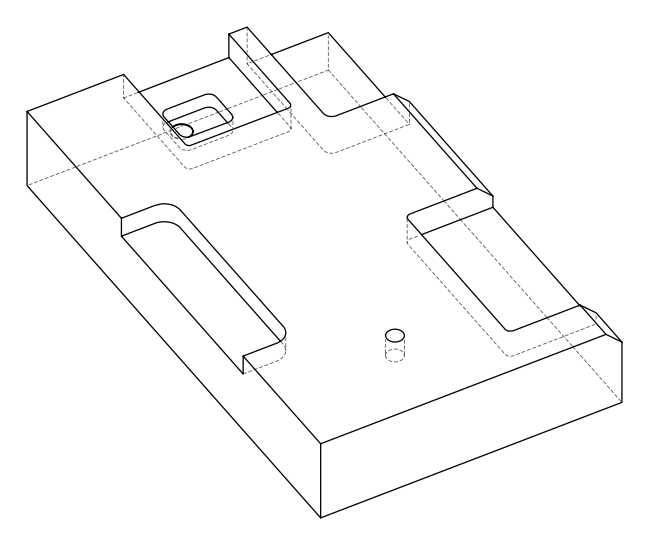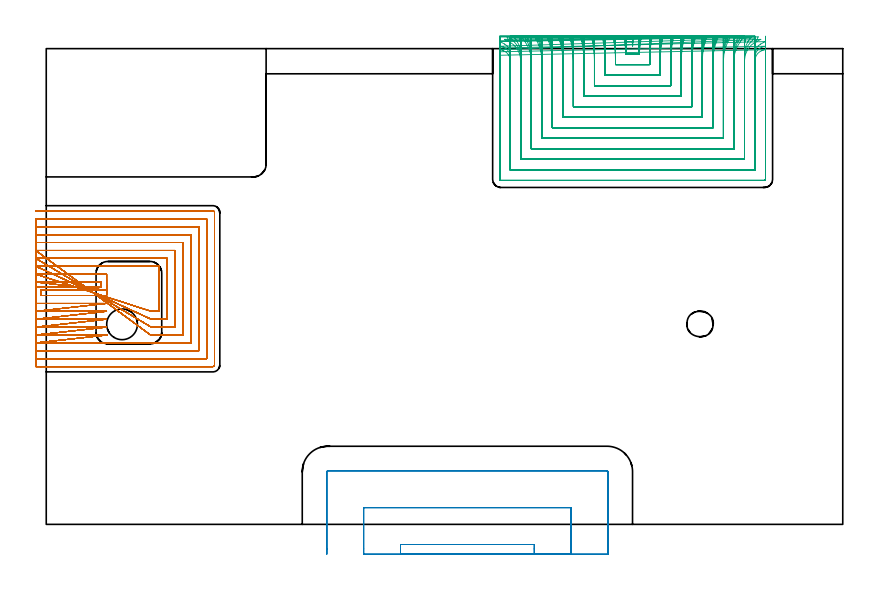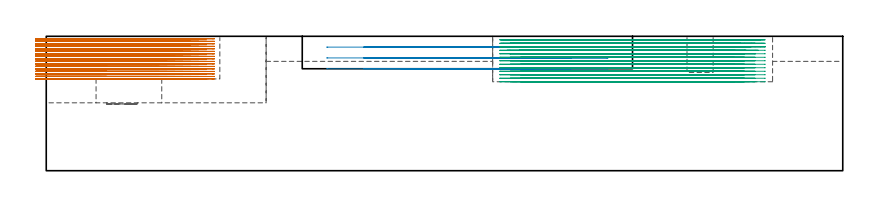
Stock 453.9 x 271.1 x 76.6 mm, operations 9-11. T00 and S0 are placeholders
(PLAN: 11 operations, 8 tool changes, 271.2 min)
(1 SPOT_DRILL | STEP1POCKET | NXT0321_9005460120000 | 0.03 min | 3 mm3)
(2 DRILL_BLIND_HOLE_INTO_CENTER | STEP1POCKET | NXT0301_128 | 0.09 min | 2196 mm3)
(3 INDEXABLE_INSERT_DRILL_BLIND_HOLE_FROM_SOLID | STEP1POCKET_1 | NXT0302_006 | 0.02 min | 9288 mm3)
(4 MILL_ROUGH_BLIND_HOLE_CONTOUR | STEP1POCKET | NXT0201_009 | Spiral | 0.92 min | 1386 mm3)
(5 AREA_MILL | FG_CHAMFER_SURFACE | UGT0205_001 | 6.37 min | 14647 mm3)
(6 AREA_MILL_1 | FG_CHAMFER_SURFACE_1 | UGT0205_001 | 2.1 min | 4811 mm3)
(7 MILL_CORNER_NOTCH_RECTANGULAR | CORNER_NOTCH_RECTANGULAR | NXT0201_011 | Follow Part, ap 3, ae 75% | 34.14 min | 345983 mm3)
(8 MILL_RECTANGULAR_POCKET | POCKET_RECTANGULAR_STRAIGHT | NXT0201_011 | Follow Part, ap 3, ae 75% | 5.85 min | 56114 mm3)
(9 MILL_SLOT | SLOT_PARTIAL_RECTANGULAR | NXT0201_008 | Follow Part, ap 1.5, ae 75% | 106.94 min | 185654 mm3)
(10 MILL_SLOT_1 | SLOT_PARTIAL_RECTANGULAR_1 | UGT0201_006 | Follow Part, ap 7, ae 75% | 6.05 min | 153276 mm3)
(11 MILL_SLOT_2 | SLOT_PARTIAL_RECTANGULAR_2 | NXT0201_009 | Follow Part, ap 2, ae 75% | 108.64 min | 325147 mm3)
(TOOL NXT0321_9005460120000 | NC Spot Drill, 142deg, 12mm, Carbide, Uncoated | D12 PA142 FL30 Z2)
(TOOL NXT0301_128 | Carbide Drill 12mm [861.1-1200-036A1-GP GC34] | D12 PA150 FL37.4 Z2)
(TOOL NXT0302_006 | Index. Insert Drill 17.5mm [880-D1750L25-05] | D17.5 PA176 FL88 Z2)
(TOOL NXT0201_009 | ENDMILL 8mm [2P460-0800-NA 1630] | D8 FL26 Z6)
(TOOL UGT0205_001 | Chamfer Mill 20 x 3 x 45 deg. | D20 FL50 Z2)
(TOOL NXT0201_011 | ENDMILL 12mm [2P460-1200-NA 1630] | D12 FL38 Z6)
(TOOL NXT0201_008 | ENDMILL 6mm [2P460-0600-NA 1630] | D6 FL26 Z6)
(TOOL UGT0201_006 | End Mill 28 mm | D28 FL25 Z2)
(OP 9 MILL_SLOT)
G17 G21 G94 G90
T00 M6
G54
G17 G0 G90 X-6. Y135.1 S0 M3
G43 Z86.6 H1
Z75.17
G94 G1 X-3. F250.
X31.4 F500.
Y138.1
X-3.
X-6. F250.
X34.4 Y133.4 F500.
X31.4 F250.
X-3. F500.
Y130.4
X31.4
X34.4 F250.
X34.392 Y142.6 F500.
X31.392 F250.
X-3. F500.
X-6. F250.
X59.8 Y121.4 F500.
X62.8 F250.
X64.4 F500.
Y147.1
X-3.
X-6. F250.
X59.8 Y116.9 F500.
X62.8 F250.
X68.9 F500.
Y151.6
X-3.
X-6. F250.
X59.8 Y112.4 F500.
X62.8 F250.
X73.4 F500.
Y156.1
X-3.
X-6. F250.
X59.446 Y107.9 F500.
X62.446 F250.
X77.9 F500.
Y160.6
X-3.
X-6. F250.
Y125.9
X-3.
X31.4 F500.
X34.4 F250.
X-6. Y121.4 F500.
X-3. F250.
X31.4 F500.
X34.4 F250.
X-6. Y116.9 F500.
X-3. F250.
X31.4 F500.
X34.4 F250.
X-6. Y112.4 F500.
X-3. F250.
X31.4 F500.
X34.4 F250.
X-6. Y107.9 F500.
X-3. F250.
X31.753 F500.
X34.753 F250.
X-6. Y103.4 F500.
X-3. F250.
X82.4 F500.
Y165.1
X-3.
X-6. F250.
Y98.9
X-3.
X86.9 F500.
Y169.6
X-3.
X-6. F250.
Y94.4
X-3.
X91.4 F500.
Y174.1
X-3.
X-6. F250.
Y89.9
X-3.
X95. F500.
G3 X95.9 Y90.8 R0.9
G1 Y177.7
G3 X95. Y178.6 R0.9
G1 X-3.
X-6. F250.
G0 Y135.1 Z73.741
G1 X-3.
X31.4 F500.
Y138.1
X-3.
X-6. F250.
X34.4 Y133.4 F500.
X31.4 F250.
X-3. F500.
Y130.4
X31.4
X34.4 F250.
X34.392 Y142.6 F500.
X31.392 F250.
X-3. F500.
X-6. F250.
X59.8 Y121.4 F500.
X62.8 F250.
X64.4 F500.
Y147.1
X-3.
X-6. F250.
X59.8 Y116.9 F500.
X62.8 F250.
X68.9 F500.
Y151.6
X-3.
X-6. F250.
X59.8 Y112.4 F500.
X62.8 F250.
X73.4 F500.
Y156.1
X-3.
X-6. F250.
X59.446 Y107.9 F500.
X62.446 F250.
X77.9 F500.
Y160.6
X-3.
X-6. F250.
Y125.9
X-3.
X31.4 F500.
X34.4 F250.
X-6. Y121.4 F500.
X-3. F250.
X31.4 F500.
X34.4 F250.
X-6. Y116.9 F500.
X-3. F250.
X31.4 F500.
X34.4 F250.
X-6. Y112.4 F500.
X-3. F250.
X31.4 F500.
X34.4 F250.
X-6. Y107.9 F500.
X-3. F250.
X31.753 F500.
X34.753 F250.
X-6. Y103.4 F500.
X-3. F250.
X82.4 F500.
Y165.1
X-3.
X-6. F250.
Y98.9
X-3.
X86.9 F500.
Y169.6
X-3.
X-6. F250.
Y94.4
X-3.
X91.4 F500.
Y174.1
X-3.
X-6. F250.
Y89.9
X-3.
X95. F500.
G3 X95.9 Y90.8 R0.9
G1 Y177.7
G3 X95. Y178.6 R0.9
G1 X-3.
X-6. F250.
G0 Y135.1 Z72.312
G1 X-3.
X31.4 F500.
Y138.1
X-3.
X-6. F250.
X34.4 Y133.4 F500.
X31.4 F250.
X-3. F500.
Y130.4
X31.4
X34.4 F250.
X34.392 Y142.6 F500.
X31.392 F250.
X-3. F500.
X-6. F250.
X59.8 Y121.4 F500.
X62.8 F250.
X64.4 F500.
Y147.1
X-3.
X-6. F250.
X59.8 Y116.9 F500.
X62.8 F250.
X68.9 F500.
Y151.6
X-3.
X-6. F250.
X59.8 Y112.4 F500.
X62.8 F250.
X73.4 F500.
Y156.1
X-3.
X-6. F250.
X59.446 Y107.9 F500.
X62.446 F250.
X77.9 F500.
Y160.6
X-3.
X-6. F250.
Y125.9
X-3.
X31.4 F500.
X34.4 F250.
X-6. Y121.4 F500.
X-3. F250.
X31.4 F500.
X34.4 F250.
X-6. Y116.9 F500.
X-3. F250.
X31.4 F500.
X34.4 F250.
X-6. Y112.4 F500.
X-3. F250.
X31.4 F500.
X34.4 F250.
X-6. Y107.9 F500.
X-3. F250.
X31.753 F500.
X34.753 F250.
X-6. Y103.4 F500.
X-3. F250.
X82.4 F500.
Y165.1
X-3.
X-6. F250.
Y98.9
X-3.
X86.9 F500.
Y169.6
X-3.
X-6. F250.
Y94.4
X-3.
X91.4 F500.
Y174.1
X-3.
X-6. F250.
Y89.9
X-3.
X95. F500.
G3 X95.9 Y90.8 R0.9
G1 Y177.7
G3 X95. Y178.6 R0.9
G1 X-3.
X-6. F250.
G0 Y135.1 Z70.882
G1 X-3.
X31.4 F500.
Y138.1
X-3.
X-6. F250.
X34.4 Y133.4 F500.
X31.4 F250.
X-3. F500.
Y130.4
X31.4
X34.4 F250.
X34.392 Y142.6 F500.
X31.392 F250.
X-3. F500.
X-6. F250.
X59.8 Y121.4 F500.
X62.8 F250.
X64.4 F500.
Y147.1
X-3.
X-6. F250.
X59.8 Y116.9 F500.
X62.8 F250.
X68.9 F500.
Y151.6
X-3.
X-6. F250.
X59.8 Y112.4 F500.
X62.8 F250.
X73.4 F500.
Y156.1
X-3.
X-6. F250.
X59.446 Y107.9 F500.
X62.446 F250.
X77.9 F500.
Y160.6
X-3.
X-6. F250.
Y125.9
X-3.
X31.4 F500.
X34.4 F250.
X-6. Y121.4 F500.
X-3. F250.
X31.4 F500.
X34.4 F250.
X-6. Y116.9 F500.
X-3. F250.
X31.4 F500.
X34.4 F250.
X-6. Y112.4 F500.
X-3. F250.
X31.4 F500.
X34.4 F250.
X-6. Y107.9 F500.
X-3. F250.
X31.753 F500.
X34.753 F250.
X-6. Y103.4 F500.
X-3. F250.
X82.4 F500.
Y165.1
X-3.
X-6. F250.
Y98.9
X-3.
X86.9 F500.
Y169.6
X-3.
X-6. F250.
Y94.4
X-3.
X91.4 F500.
Y174.1
X-3.
X-6. F250.
Y89.9
X-3.
X95. F500.
G3 X95.9 Y90.8 R0.9
G1 Y177.7
G3 X95. Y178.6 R0.9
G1 X-3.
X-6. F250.
G0 Y135.1 Z69.453
G1 X-3.
X31.4 F500.
Y138.1
X-3.
X-6. F250.
X34.4 Y133.4 F500.
X31.4 F250.
X-3. F500.
Y130.4
X31.4
X34.4 F250.
X34.392 Y142.6 F500.
X31.392 F250.
X-3. F500.
X-6. F250.
X59.8 Y121.4 F500.
X62.8 F250.
X64.4 F500.
Y147.1
X-3.
X-6. F250.
X59.8 Y116.9 F500.
X62.8 F250.
X68.9 F500.
Y151.6
X-3.
X-6. F250.
X59.8 Y112.4 F500.
X62.8 F250.
X73.4 F500.
Y156.1
X-3.
X-6. F250.
X59.446 Y107.9 F500.
X62.446 F250.
X77.9 F500.
Y160.6
X-3.
X-6. F250.
Y125.9
X-3.
X31.4 F500.
X34.4 F250.
X-6. Y121.4 F500.
X-3. F250.
X31.4 F500.
X34.4 F250.
X-6. Y116.9 F500.
X-3. F250.
X31.4 F500.
X34.4 F250.
X-6. Y112.4 F500.
X-3. F250.
X31.4 F500.
X34.4 F250.
X-6. Y107.9 F500.
X-3. F250.
X31.753 F500.
X34.753 F250.
X-6. Y103.4 F500.
X-3. F250.
X82.4 F500.
Y165.1
X-3.
X-6. F250.
Y98.9
X-3.
X86.9 F500.
Y169.6
X-3.
X-6. F250.
Y94.4
X-3.
X91.4 F500.
Y174.1
X-3.
X-6. F250.
Y89.9
X-3.
X95. F500.
G3 X95.9 Y90.8 R0.9
G1 Y177.7
G3 X95. Y178.6 R0.9
G1 X-3.
X-6. F250.
G0 Y135.1 Z68.023
G1 X-3.
X31.4 F500.
Y138.1
X-3.
X-6. F250.
X34.4 Y133.4 F500.
X31.4 F250.
X-3. F500.
Y130.4
X31.4
X34.4 F250.
X34.392 Y142.6 F500.
X31.392 F250.
X-3. F500.
X-6. F250.
X59.8 Y121.4 F500.
X62.8 F250.
X64.4 F500.
Y147.1
X-3.
X-6. F250.
X59.8 Y116.9 F500.
X62.8 F250.
X68.9 F500.
Y151.6
X-3.
X-6. F250.
X59.8 Y112.4 F500.
X62.8 F250.
X73.4 F500.
Y156.1
X-3.
X-6. F250.
X59.446 Y107.9 F500.
X62.446 F250.
X77.9 F500.
Y160.6
X-3.
X-6. F250.
Y125.9
X-3.
X31.4 F500.
X34.4 F250.
X-6. Y121.4 F500.
X-3. F250.
X31.4 F500.
X34.4 F250.
X-6. Y116.9 F500.
X-3. F250.
X31.4 F500.
X34.4 F250.
X-6. Y112.4 F500.
X-3. F250.
X31.4 F500.
X34.4 F250.
X-6. Y107.9 F500.
X-3. F250.
X31.753 F500.
X34.753 F250.
X-6. Y103.4 F500.
X-3. F250.
X82.4 F500.
Y165.1
X-3.
X-6. F250.
Y98.9
X-3.
X86.9 F500.
Y169.6
X-3.
X-6. F250.
Y94.4
X-3.
X91.4 F500.
Y174.1
X-3.
X-6. F250.
Y89.9
X-3.
X95. F500.
G3 X95.9 Y90.8 R0.9
G1 Y177.7
G3 X95. Y178.6 R0.9
G1 X-3.
X-6. F250.
G0 Y135.1 Z66.594
G1 X-3.
X31.4 F500.
Y138.1
X-3.
X-6. F250.
X34.4 Y133.4 F500.
X31.4 F250.
X-3. F500.
Y130.4
X31.4
X34.4 F250.
X34.392 Y142.6 F500.
X31.392 F250.
X-3. F500.
X-6. F250.
X59.8 Y121.4 F500.
X62.8 F250.
X64.4 F500.
Y147.1
X-3.
X-6. F250.
X59.8 Y116.9 F500.
X62.8 F250.
X68.9 F500.
Y151.6
X-3.
X-6. F250.
X59.8 Y112.4 F500.
X62.8 F250.
X73.4 F500.
Y156.1
X-3.
X-6. F250.
X59.446 Y107.9 F500.
X62.446 F250.
X77.9 F500.
Y160.6
X-3.
X-6. F250.
Y125.9
X-3.
X31.4 F500.
X34.4 F250.
X-6. Y121.4 F500.
X-3. F250.
X31.4 F500.
X34.4 F250.
X-6. Y116.9 F500.
X-3. F250.
X31.4 F500.
X34.4 F250.
X-6. Y112.4 F500.
X-3. F250.
X31.4 F500.
X34.4 F250.
X-6. Y107.9 F500.
X-3. F250.
X31.753 F500.
X34.753 F250.
X-6. Y103.4 F500.
X-3. F250.
X82.4 F500.
Y165.1
X-3.
X-6. F250.
Y98.9
X-3.
X86.9 F500.
Y169.6
X-3.
X-6. F250.
Y94.4
X-3.
X91.4 F500.
Y174.1
X-3.
X-6. F250.
Y89.9
X-3.
X95. F500.
G3 X95.9 Y90.8 R0.9
G1 Y177.7
G3 X95. Y178.6 R0.9
G1 X-3.
X-6. F250.
G0 Y135.1 Z65.165
G1 X-3.
X31.4 F500.
Y138.1
X-3.
X-6. F250.
X34.4 Y133.4 F500.
X31.4 F250.
X-3. F500.
Y130.4
X31.4
X34.4 F250.
X34.392 Y142.6 F500.
X31.392 F250.
X-3. F500.
X-6. F250.
X59.8 Y121.4 F500.
X62.8 F250.
X64.4 F500.
Y147.1
X-3.
X-6. F250.
X59.8 Y116.9 F500.
X62.8 F250.
X68.9 F500.
Y151.6
X-3.
X-6. F250.
X59.8 Y112.4 F500.
X62.8 F250.
X73.4 F500.
Y156.1
X-3.
X-6. F250.
X59.446 Y107.9 F500.
X62.446 F250.
X77.9 F500.
Y160.6
X-3.
X-6. F250.
Y125.9
X-3.
X31.4 F500.
X34.4 F250.
X-6. Y121.4 F500.
X-3. F250.
X31.4 F500.
X34.4 F250.
X-6. Y116.9 F500.
X-3. F250.
X31.4 F500.
X34.4 F250.
X-6. Y112.4 F500.
X-3. F250.
X31.4 F500.
X34.4 F250.
X-6. Y107.9 F500.
X-3. F250.
X31.753 F500.
X34.753 F250.
X-6. Y103.4 F500.
X-3. F250.
X82.4 F500.
Y165.1
X-3.
X-6. F250.
Y98.9
X-3.
X86.9 F500.
Y169.6
X-3.
X-6. F250.
Y94.4
X-3.
X91.4 F500.
Y174.1
X-3.
X-6. F250.
Y89.9
X-3.
X95. F500.
G3 X95.9 Y90.8 R0.9
G1 Y177.7
G3 X95. Y178.6 R0.9
G1 X-3.
X-6. F250.
G0 Y135.1 Z63.735
G1 X-3.
X31.4 F500.
Y138.1
X-3.
X-6. F250.
X34.4 Y133.4 F500.
X31.4 F250.
X-3. F500.
Y130.4
X31.4
X34.4 F250.
X34.392 Y142.6 F500.
X31.392 F250.
X-3. F500.
X-6. F250.
X59.8 Y121.4 F500.
X62.8 F250.
X64.4 F500.
Y147.1
X-3.
X-6. F250.
X59.8 Y116.9 F500.
X62.8 F250.
X68.9 F500.
Y151.6
X-3.
X-6. F250.
X59.8 Y112.4 F500.
X62.8 F250.
X73.4 F500.
Y156.1
X-3.
X-6. F250.
X59.446 Y107.9 F500.
X62.446 F250.
X77.9 F500.
Y160.6
X-3.
X-6. F250.
Y125.9
X-3.
X31.4 F500.
X34.4 F250.
X-6. Y121.4 F500.
X-3. F250.
X31.4 F500.
X34.4 F250.
X-6. Y116.9 F500.
X-3. F250.
X31.4 F500.
X34.4 F250.
X-6. Y112.4 F500.
X-3. F250.
X31.4 F500.
X34.4 F250.
X-6. Y107.9 F500.
X-3. F250.
X31.753 F500.
X34.753 F250.
X-6. Y103.4 F500.
X-3. F250.
X82.4 F500.
Y165.1
X-3.
X-6. F250.
Y98.9
X-3.
X86.9 F500.
Y169.6
X-3.
X-6. F250.
Y94.4
X-3.
X91.4 F500.
Y174.1
X-3.
X-6. F250.
Y89.9
X-3.
X95. F500.
G3 X95.9 Y90.8 R0.9
G1 Y177.7
G3 X95. Y178.6 R0.9
G1 X-3.
X-6. F250.
G0 Y135.1 Z62.306
G1 X-3.
X31.4 F500.
Y138.1
X-3.
X-6. F250.
X34.4 Y133.4 F500.
X31.4 F250.
X-3. F500.
Y130.4
X31.4
X34.4 F250.
X34.392 Y142.6 F500.
X31.392 F250.
X-3. F500.
X-6. F250.
X59.8 Y121.4 F500.
X62.8 F250.
X64.4 F500.
Y147.1
X-3.
X-6. F250.
X59.8 Y116.9 F500.
X62.8 F250.
X68.9 F500.
Y151.6
X-3.
X-6. F250.
X59.8 Y112.4 F500.
X62.8 F250.
X73.4 F500.
Y156.1
X-3.
X-6. F250.
X59.446 Y107.9 F500.
X62.446 F250.
X77.9 F500.
Y160.6
X-3.
X-6. F250.
Y125.9
X-3.
X31.4 F500.
X34.4 F250.
X-6. Y121.4 F500.
X-3. F250.
X31.4 F500.
X34.4 F250.
X-6. Y116.9 F500.
X-3. F250.
X31.4 F500.
X34.4 F250.
X-6. Y112.4 F500.
X-3. F250.
X31.4 F500.
X34.4 F250.
X-6. Y107.9 F500.
X-3. F250.
X31.753 F500.
X34.753 F250.
X-6. Y103.4 F500.
X-3. F250.
X82.4 F500.
Y165.1
X-3.
X-6. F250.
Y98.9
X-3.
X86.9 F500.
Y169.6
X-3.
X-6. F250.
Y94.4
X-3.
X91.4 F500.
Y174.1
X-3.
X-6. F250.
Y89.9
X-3.
X95. F500.
G3 X95.9 Y90.8 R0.9
G1 Y177.7
G3 X95. Y178.6 R0.9
G1 X-3.
X-6. F250.
G0 Y135.1 Z60.876
G1 X-3.
X31.4 F500.
Y138.1
X-3.
X-6. F250.
X34.4 Y133.4 F500.
X31.4 F250.
X-3. F500.
Y130.4
X31.4
X34.4 F250.
X34.392 Y142.6 F500.
X31.392 F250.
X-3. F500.
X-6. F250.
X59.8 Y121.4 F500.
X62.8 F250.
X64.4 F500.
Y147.1
X-3.
X-6. F250.
X59.8 Y116.9 F500.
X62.8 F250.
X68.9 F500.
Y151.6
X-3.
X-6. F250.
X59.8 Y112.4 F500.
X62.8 F250.
X73.4 F500.
Y156.1
X-3.
X-6. F250.
X59.446 Y107.9 F500.
X62.446 F250.
X77.9 F500.
Y160.6
X-3.
X-6. F250.
Y125.9
X-3.
X31.4 F500.
X34.4 F250.
X-6. Y121.4 F500.
X-3. F250.
X31.4 F500.
X34.4 F250.
X-6. Y116.9 F500.
X-3. F250.
X31.4 F500.
X34.4 F250.
X-6. Y112.4 F500.
X-3. F250.
X31.4 F500.
X34.4 F250.
X-6. Y107.9 F500.
X-3. F250.
X31.753 F500.
X34.753 F250.
X-6. Y103.4 F500.
X-3. F250.
X82.4 F500.
Y165.1
X-3.
X-6. F250.
Y98.9
X-3.
X86.9 F500.
Y169.6
X-3.
X-6. F250.
Y94.4
X-3.
X91.4 F500.
Y174.1
X-3.
X-6. F250.
Y89.9
X-3.
X95. F500.
G3 X95.9 Y90.8 R0.9
G1 Y177.7
G3 X95. Y178.6 R0.9
G1 X-3.
X-6. F250.
G0 Y135.1 Z59.447
G1 X-3.
X31.4 F500.
Y138.1
X-3.
X-6. F250.
X34.4 Y133.4 F500.
X31.4 F250.
X-3. F500.
Y130.4
X31.4
X34.4 F250.
X34.392 Y142.6 F500.
X31.392 F250.
X-3. F500.
X-6. F250.
X59.8 Y121.4 F500.
X62.8 F250.
X64.4 F500.
Y147.1
X-3.
X-6. F250.
X59.8 Y116.9 F500.
X62.8 F250.
X68.9 F500.
Y151.6
X-3.
X-6. F250.
X59.8 Y112.4 F500.
X62.8 F250.
X73.4 F500.
Y156.1
X-3.
X-6. F250.
X59.446 Y107.9 F500.
X62.446 F250.
X77.9 F500.
Y160.6
X-3.
X-6. F250.
Y125.9
X-3.
X31.4 F500.
X34.4 F250.
X-6. Y121.4 F500.
X-3. F250.
X31.4 F500.
X34.4 F250.
X-6. Y116.9 F500.
X-3. F250.
X31.4 F500.
X34.4 F250.
X-6. Y112.4 F500.
X-3. F250.
X31.4 F500.
X34.4 F250.
X-6. Y107.9 F500.
X-3. F250.
X31.753 F500.
X34.753 F250.
X-6. Y103.4 F500.
X-3. F250.
X82.4 F500.
Y165.1
X-3.
X-6. F250.
Y98.9
X-3.
X86.9 F500.
Y169.6
X-3.
X-6. F250.
Y94.4
X-3.
X91.4 F500.
Y174.1
X-3.
X-6. F250.
Y89.9
X-3.
X95. F500.
G3 X95.9 Y90.8 R0.9
G1 Y177.7
G3 X95. Y178.6 R0.9
G1 X-3.
X-6. F250.
G0 Y135.1 Z58.018
G1 X-3.
X31.4 F500.
Y138.1
X-3.
X-6. F250.
X34.4 Y133.4 F500.
X31.4 F250.
X-3. F500.
Y130.4
X31.4
X34.4 F250.
X34.392 Y142.6 F500.
X31.392 F250.
X-3. F500.
X-6. F250.
X59.8 Y121.4 F500.
X62.8 F250.
X64.4 F500.
Y147.1
X-3.
X-6. F250.
X59.8 Y116.9 F500.
X62.8 F250.
X68.9 F500.
Y151.6
X-3.
X-6. F250.
X59.8 Y112.4 F500.
X62.8 F250.
X73.4 F500.
Y156.1
X-3.
X-6. F250.
X59.446 Y107.9 F500.
X62.446 F250.
X77.9 F500.
Y160.6
X-3.
X-6. F250.
Y125.9
X-3.
X31.4 F500.
X34.4 F250.
X-6. Y121.4 F500.
X-3. F250.
X31.4 F500.
X34.4 F250.
X-6. Y116.9 F500.
X-3. F250.
X31.4 F500.
X34.4 F250.
X-6. Y112.4 F500.
X-3. F250.
X31.4 F500.
X34.4 F250.
X-6. Y107.9 F500.
X-3. F250.
X31.753 F500.
X34.753 F250.
X-6. Y103.4 F500.
X-3. F250.
X82.4 F500.
Y165.1
X-3.
X-6. F250.
Y98.9
X-3.
X86.9 F500.
Y169.6
X-3.
X-6. F250.
Y94.4
X-3.
X91.4 F500.
Y174.1
X-3.
X-6. F250.
Y89.9
X-3.
X95. F500.
G3 X95.9 Y90.8 R0.9
G1 Y177.7
G3 X95. Y178.6 R0.9
G1 X-3.
X-6. F250.
G0 Y135.1 Z56.588
G1 X-3.
X31.4 F500.
Y138.1
X-3.
X-6. F250.
X34.4 Y133.4 F500.
X31.4 F250.
X-3. F500.
Y130.4
X31.4
X34.4 F250.
X34.392 Y142.6 F500.
X31.392 F250.
X-3. F500.
X-6. F250.
X59.8 Y121.4 F500.
X62.8 F250.
X64.4 F500.
Y147.1
X-3.
X-6. F250.
X59.8 Y116.9 F500.
X62.8 F250.
X68.9 F500.
Y151.6
X-3.
X-6. F250.
X59.8 Y112.4 F500.
X62.8 F250.
X73.4 F500.
Y156.1
X-3.
X-6. F250.
X59.446 Y107.9 F500.
X62.446 F250.
X77.9 F500.
Y160.6
X-3.
X-6. F250.
Y125.9
X-3.
X31.4 F500.
X34.4 F250.
X-6. Y121.4 F500.
X-3. F250.
X31.4 F500.
X34.4 F250.
X-6. Y116.9 F500.
X-3. F250.
X31.4 F500.
X34.4 F250.
X-6. Y112.4 F500.
X-3. F250.
X31.4 F500.
X34.4 F250.
X-6. Y107.9 F500.
X-3. F250.
X31.753 F500.
X34.753 F250.
X-6. Y103.4 F500.
X-3. F250.
X82.4 F500.
Y165.1
X-3.
X-6. F250.
Y98.9
X-3.
X86.9 F500.
Y169.6
X-3.
X-6. F250.
Y94.4
X-3.
X91.4 F500.
Y174.1
X-3.
X-6. F250.
Y89.9
X-3.
X95. F500.
G3 X95.9 Y90.8 R0.9
G1 Y177.7
G3 X95. Y178.6 R0.9
G1 X-3.
X-6. F250.
G0 Y135.1 Z55.159
G1 X-3.
X31.4 F500.
Y138.1
X-3.
X-6. F250.
X34.4 Y133.4 F500.
X31.4 F250.
X-3. F500.
Y130.4
X31.4
X34.4 F250.
X34.392 Y142.6 F500.
X31.392 F250.
X-3. F500.
X-6. F250.
X59.8 Y121.4 F500.
X62.8 F250.
X64.4 F500.
Y147.1
X-3.
X-6. F250.
X59.8 Y116.9 F500.
X62.8 F250.
X68.9 F500.
Y151.6
X-3.
X-6. F250.
X59.8 Y112.4 F500.
X62.8 F250.
X73.4 F500.
Y156.1
X-3.
X-6. F250.
X59.446 Y107.9 F500.
X62.446 F250.
X77.9 F500.
Y160.6
X-3.
X-6. F250.
Y125.9
X-3.
X31.4 F500.
X34.4 F250.
X-6. Y121.4 F500.
X-3. F250.
X31.4 F500.
X34.4 F250.
X-6. Y116.9 F500.
X-3. F250.
X31.4 F500.
X34.4 F250.
X-6. Y112.4 F500.
X-3. F250.
X31.4 F500.
X34.4 F250.
X-6. Y107.9 F500.
X-3. F250.
X31.753 F500.
X34.753 F250.
X-6. Y103.4 F500.
X-3. F250.
X82.4 F500.
Y165.1
X-3.
X-6. F250.
Y98.9
X-3.
X86.9 F500.
Y169.6
X-3.
X-6. F250.
Y94.4
X-3.
X91.4 F500.
Y174.1
X-3.
X-6. F250.
Y89.9
X-3.
X95. F500.
G3 X95.9 Y90.8 R0.9
G1 Y177.7
G3 X95. Y178.6 R0.9
G1 X-3.
X-6. F250.
G0 Y135.1 Z53.729
G1 X-3.
X31.4 F500.
Y138.1
X-3.
X-6. F250.
X34.4 Y133.4 F500.
X31.4 F250.
X-3. F500.
Y130.4
X31.4
X34.4 F250.
X34.392 Y142.6 F500.
X31.392 F250.
X-3. F500.
X-6. F250.
X59.8 Y121.4 F500.
X62.8 F250.
X64.4 F500.
Y147.1
X-3.
X-6. F250.
X59.8 Y116.9 F500.
X62.8 F250.
X68.9 F500.
Y151.6
X-3.
X-6. F250.
X59.8 Y112.4 F500.
X62.8 F250.
X73.4 F500.
Y156.1
X-3.
X-6. F250.
X59.446 Y107.9 F500.
X62.446 F250.
X77.9 F500.
Y160.6
X-3.
X-6. F250.
Y125.9
X-3.
X31.4 F500.
X34.4 F250.
X-6. Y121.4 F500.
X-3. F250.
X31.4 F500.
X34.4 F250.
X-6. Y116.9 F500.
X-3. F250.
X31.4 F500.
X34.4 F250.
X-6. Y112.4 F500.
X-3. F250.
X31.4 F500.
X34.4 F250.
X-6. Y107.9 F500.
X-3. F250.
X31.753 F500.
X34.753 F250.
X-6. Y103.4 F500.
X-3. F250.
X82.4 F500.
Y165.1
X-3.
X-6. F250.
Y98.9
X-3.
X86.9 F500.
Y169.6
X-3.
X-6. F250.
Y94.4
X-3.
X91.4 F500.
Y174.1
X-3.
X-6. F250.
Y89.9
X-3.
X95. F500.
G3 X95.9 Y90.8 R0.9
G1 Y177.7
G3 X95. Y178.6 R0.9
G1 X-3.
X-6. F250.
G0 Y135.1 Z52.3
G1 X-3.
X31.4 F500.
Y138.1
X-3.
X-6. F250.
X34.4 Y133.4 F500.
X31.4 F250.
X-3. F500.
Y130.4
X31.4
X34.4 F250.
X34.392 Y142.6 F500.
X31.392 F250.
X-3. F500.
X-6. F250.
X59.8 Y121.4 F500.
X62.8 F250.
X64.4 F500.
Y147.1
X-3.
X-6. F250.
X59.8 Y116.9 F500.
X62.8 F250.
X68.9 F500.
Y151.6
X-3.
X-6. F250.
X59.8 Y112.4 F500.
X62.8 F250.
X73.4 F500.
Y156.1
X-3.
X-6. F250.
X59.446 Y107.9 F500.
X62.446 F250.
X77.9 F500.
Y160.6
X-3.
X-6. F250.
Y125.9
X-3.
X31.4 F500.
X34.4 F250.
X-6. Y121.4 F500.
X-3. F250.
X31.4 F500.
X34.4 F250.
X-6. Y116.9 F500.
X-3. F250.
X31.4 F500.
X34.4 F250.
X-6. Y112.4 F500.
X-3. F250.
X31.4 F500.
X34.4 F250.
X-6. Y107.9 F500.
X-3. F250.
X31.753 F500.
X34.753 F250.
X-6. Y103.4 F500.
X-3. F250.
X82.4 F500.
Y165.1
X-3.
X-6. F250.
Y98.9
X-3.
X86.9 F500.
Y169.6
X-3.
X-6. F250.
Y94.4
X-3.
X91.4 F500.
Y174.1
X-3.
X-6. F250.
Y89.9
X-3.
X95. F500.
G3 X95.9 Y90.8 R0.9
G1 Y177.7
G3 X95. Y178.6 R0.9
G1 X-3.
X-6. F250.
G0 Z86.6
M5
M2
(OP 10 MILL_SLOT_1)
G17 G21 G94 G90
T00 M6
G54
G17 G0 G90 X278.1 Y-17. S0 M3
G43 Z86.6 H0
Z70.433
G94 G1 Y-14. F250.
Y-11.5 F500.
X201.9
Y-14.
Y-17. F250.
X299.1
Y-14.
Y9.5 F500.
X180.9
Y-14.
Y-17. F250.
X320.1
Y-14.
Y30. F500.
G3 X319.6 Y30.5 R0.5
G1 X160.4
G3 X159.9 Y30. R0.5
G1 Y-14.
Y-17. F250.
G0 X278.1 Z64.267
G1 Y-14.
Y-11.5 F500.
X201.9
Y-14.
Y-17. F250.
X299.1
Y-14.
Y9.5 F500.
X180.9
Y-14.
Y-17. F250.
X320.1
Y-14.
Y30. F500.
G3 X319.6 Y30.5 R0.5
G1 X160.4
G3 X159.9 Y30. R0.5
G1 Y-14.
Y-17. F250.
G0 X278.1 Z58.1
G1 Y-14.
Y-11.5 F500.
X201.9
Y-14.
Y-17. F250.
X299.1
Y-14.
Y9.5 F500.
X180.9
Y-14.
Y-17. F250.
X320.1
Y-14.
Y30. F500.
G3 X319.6 Y30.5 R0.5
G1 X160.4
G3 X159.9 Y30. R0.5
G1 Y-14.
Y-17. F250.
G0 Z86.6
M5
M2
(OP 11 MILL_SLOT_2)
G17 G21 G94 G90
T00 M6
G54
G17 G0 G90 X329.14 Y278.066 S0 M3
G43 Z86.6 H1
Z74.608
G94 G1 X329.589 Y275.1 F250.
G2 X330.306 Y268. R72. F500.
G1 X337.994
G2 X338.711 Y275.1 R72.
G1 X339.161 Y278.066 F250.
X323.025 Y278.06
X323.515 Y275.1
G2 X324.4 Y264.326 R66. F500.
G1 Y262.
X343.9
Y264.321
G2 X344.786 Y275.1 R66.
G1 X345.276 Y278.06 F250.
X316.886 Y278.051
X317.425 Y275.1
G2 X318.4 Y264.326 R60. F500.
G1 Y256.
X349.9
Y264.321
G2 X350.876 Y275.1 R60.
G1 X351.415 Y278.051 F250.
X310.716 Y278.04
X311.314 Y275.1
G2 X312.4 Y264.326 R54. F500.
G1 Y250.
X355.9
Y264.321
G2 X356.987 Y275.1 R54.
G1 X357.586 Y278.04 F250.
X304.502 Y278.023
X305.175 Y275.1
G2 X306.4 Y264.326 R48. F500.
G1 Y244.
X361.9
Y264.321
G2 X363.126 Y275.1 R48.
G1 X363.8 Y278.023 F250.
X298.225 Y278.
X298.994 Y275.1
G2 X300.4 Y264.326 R42. F500.
G1 Y238.
X367.9
Y264.321
G2 X369.307 Y275.1 R42.
G1 X370.077 Y278. F250.
X291.852 Y277.962
X292.75 Y275.1
G2 X294.4 Y264.326 R36. F500.
G1 Y232.
X373.9
Y264.321
G2 X375.552 Y275.1 R36.
G1 X376.45 Y277.962 F250.
X285.321 Y277.9
X286.398 Y275.1
G2 X288.4 Y264.326 R30. F500.
G1 Y226.
X379.9
Y264.321
G2 X381.903 Y275.1 R30.
G1 X382.981 Y277.9 F250.
X278.499 Y277.781
X279.846 Y275.1
G2 X282.4 Y264.326 R24. F500.
G1 Y220.
X385.9
Y264.321
G2 X388.457 Y275.1 R24.
G1 X389.804 Y277.78 F250.
X271.023 Y277.503
X272.819 Y275.1
G2 X276.4 Y264.326 R18. F500.
G1 Y214.
X391.9
Y264.321
G2 X395.484 Y275.1 R18.
G1 X397.281 Y277.503 F250.
X261.099 Y276.397
X263.78 Y275.052
G2 X270.4 Y264.326 R12. F500.
G1 Y208.
X397.9
Y264.321
G2 X404.527 Y275.051 R12.
G1 X407.209 Y276.394 F250.
X258.986 Y270.482 F500.
X260.4 Y269.982 F250.
G2 X264.4 Y264.326 R6. F500.
G1 Y202.
X403.9
Y264.321
G2 X407.9 Y269.978 R6.
G1 X409.314 Y270.478 F250.
X258.4 Y267.326 F500.
Y264.326 F250.
Y196.6 F500.
G3 X259. Y196. R0.6
G1 X409.3
G3 X409.9 Y196.6 R0.6
G1 Y264.321
Y267.321 F250.
G0 Z86.6
X334.756 Y278.08
Z72.615
G1 X334.41 Y275.1
G3 X334.15 Y272.474 R76. F500.
X333.891 Y275.1 R76.
G1 X329.862
G2 X330.38 Y268. R72.
G1 X337.92
G2 X338.438 Y275.1 R72.
G1 X338.804 Y278.078 F250.
X323.413 Y278.073
X323.813 Y275.1
G2 X324.4 Y266.315 R66. F500.
G1 Y262.
X343.9
Y266.313
G2 X344.488 Y275.1 R66.
G1 X344.887 Y278.073 F250.
X317.314 Y278.068
X317.753 Y275.1
G2 X318.4 Y266.315 R60. F500.
G1 Y256.
X349.9
Y266.313
G2 X350.547 Y275.1 R60.
G1 X350.986 Y278.068 F250.
X311.193 Y278.06
X311.681 Y275.1
G2 X312.4 Y266.315 R54. F500.
G1 Y250.
X355.9
Y266.313
G2 X356.62 Y275.1 R54.
G1 X357.108 Y278.06 F250.
X305.04 Y278.049
X305.589 Y275.1
G2 X306.4 Y266.315 R48. F500.
G1 Y244.
X361.9
Y266.313
G2 X362.711 Y275.1 R48.
G1 X363.26 Y278.049 F250.
X298.843 Y278.034
X299.471 Y275.1
G2 X300.4 Y266.315 R42. F500.
G1 Y238.
X367.9
Y266.313
G2 X368.829 Y275.1 R42.
G1 X369.457 Y278.034 F250.
X292.58 Y278.009
X293.312 Y275.1
G2 X294.4 Y266.315 R36. F500.
G1 Y232.
X373.9
Y266.313
G2 X374.989 Y275.1 R36.
G1 X375.721 Y278.009 F250.
X286.206 Y277.969
X287.085 Y275.1
G2 X288.4 Y266.315 R30. F500.
G1 Y226.
X379.9
Y266.313
G2 X381.216 Y275.1 R30.
G1 X382.094 Y277.968 F250.
X279.636 Y277.892
X280.734 Y275.1
G2 X282.4 Y266.315 R24. F500.
G1 Y220.
X385.9
Y266.313
G2 X387.566 Y275.1 R24.
G1 X388.665 Y277.892 F250.
X272.647 Y277.718
X274.111 Y275.1
G2 X276.4 Y266.315 R18. F500.
G1 Y214.
X391.9
Y266.313
G2 X394.19 Y275.1 R18.
G1 X395.655 Y277.718 F250.
X264.378 Y277.144
X266.575 Y275.1
G2 X270.4 Y266.315 R12. F500.
G1 Y208.
X397.9
Y266.313
G2 X401.727 Y275.1 R12.
G1 X403.924 Y277.143 F250.
X259.083 Y272.462 F500.
X260.489 Y271.94 F250.
G2 X264.4 Y266.315 R6. F500.
G1 Y202.
X403.9
Y266.313
G2 X407.811 Y271.938 R6.
G1 X409.217 Y272.46 F250.
X258.4 Y269.315 F500.
Y266.315 F250.
Y196.6 F500.
G3 X259. Y196. R0.6
G1 X409.3
G3 X409.9 Y196.6 R0.6
G1 Y266.313
Y269.313 F250.
G0 Z86.6
X334.46 Y278.088
Z70.623
G1 X334.195 Y275.1
G3 X334.15 Y274.571 R76. F500.
X334.105 Y275.1 R76.
G1 X330.089
G2 X330.4 Y268. R72.
G1 X337.9
G2 X338.212 Y275.1 R72.
G1 X338.491 Y278.087 F250.
X323.755 Y278.085
X324.059 Y275.1
G2 X324.4 Y268.402 R66. F500.
G1 Y262.
X343.9
Y268.395
G2 X344.242 Y275.1 R66.
G1 X344.546 Y278.084 F250.
X317.69 Y278.081
X318.025 Y275.1
G2 X318.4 Y268.402 R60. F500.
G1 Y256.
X349.9
Y268.395
G2 X350.276 Y275.1 R60.
G1 X350.611 Y278.081 F250.
X311.611 Y278.077
X311.983 Y275.1
G2 X312.4 Y268.402 R54. F500.
G1 Y250.
X355.9
Y268.395
G2 X356.318 Y275.1 R54.
G1 X356.69 Y278.077 F250.
X305.512 Y278.071
X305.93 Y275.1
G2 X306.4 Y268.402 R48. F500.
G1 Y244.
X361.9
Y268.395
G2 X362.371 Y275.1 R48.
G1 X362.79 Y278.071 F250.
X299.384 Y278.062
X299.862 Y275.1
G2 X300.4 Y268.402 R42. F500.
G1 Y238.
X367.9
Y268.395
G2 X368.439 Y275.1 R42.
G1 X368.918 Y278.062 F250.
X293.213 Y278.048
X293.771 Y275.1
G2 X294.4 Y268.402 R36. F500.
G1 Y232.
X373.9
Y268.395
G2 X374.53 Y275.1 R36.
G1 X375.089 Y278.048 F250.
X286.973 Y278.024
X287.643 Y275.1
G2 X288.4 Y268.402 R30. F500.
G1 Y226.
X379.9
Y268.395
G2 X380.659 Y275.1 R30.
G1 X381.33 Y278.024 F250.
X280.609 Y277.981
X281.446 Y275.1
G2 X282.4 Y268.402 R24. F500.
G1 Y220.
X385.9
Y268.395
G2 X386.856 Y275.1 R24.
G1 X387.694 Y277.981 F250.
X273.991 Y277.885
X275.107 Y275.1
G2 X276.4 Y268.402 R18. F500.
G1 Y214.
X391.9
Y268.395
G2 X393.196 Y275.1 R18.
G1 X394.313 Y277.884 F250.
X266.682 Y277.589
X268.356 Y275.1
G2 X270.4 Y268.402 R12. F500.
G1 Y208.
X397.9
Y268.395
G2 X399.948 Y275.1 R12.
G1 X401.625 Y277.588 F250.
X258.563 Y275.108 F500.
X261.213 Y273.702 F250.
G2 X264.4 Y268.402 R6. F500.
G1 Y202.
X403.9
Y268.395
G2 X407.09 Y273.696 R6.
G1 X409.741 Y275.101 F250.
X258.4 Y271.402 F500.
Y268.402 F250.
Y196.6 F500.
G3 X259. Y196. R0.6
G1 X409.3
G3 X409.9 Y196.6 R0.6
G1 Y268.395
Y271.395 F250.
G0 Z86.6
X330.252 Y278.098
Z68.631
G1 X330.356 Y275.1
G2 X330.4 Y272.59 R72. F500.
G1 Y268.
X337.9
Y272.573
G2 X337.944 Y275.1 R72.
G1 X338.05 Y278.098 F250.
X324.238
X324.352 Y275.1
G2 X324.4 Y272.59 R66. F500.
G1 Y262.
X343.9
Y272.573
G2 X343.948 Y275.1 R66.
G1 X344.063 Y278.098 F250.
X318.222 Y278.097
X318.347 Y275.1
G2 X318.4 Y272.59 R60. F500.
G1 Y256.
X349.9
Y272.573
G2 X349.953 Y275.1 R60.
G1 X350.08 Y278.097 F250.
X312.202
X312.342 Y275.1
G2 X312.4 Y272.59 R54. F500.
G1 Y250.
X355.9
Y272.573
G2 X355.959 Y275.1 R54.
G1 X356.1 Y278.097 F250.
X306.177 Y278.096
X306.334 Y275.1
G2 X306.4 Y272.59 R48. F500.
G1 Y244.
X361.9
Y272.573
G2 X361.967 Y275.1 R48.
G1 X362.124 Y278.096 F250.
X300.146 Y278.095
X300.325 Y275.1
G2 X300.4 Y272.59 R42. F500.
G1 Y238.
X367.9
Y272.573
G2 X367.976 Y275.1 R42.
G1 X368.157 Y278.095 F250.
X294.103 Y278.093
X294.312 Y275.1
G2 X294.4 Y272.59 R36. F500.
G1 Y232.
X373.9
Y272.573
G2 X373.989 Y275.1 R36.
G1 X374.199 Y278.093 F250.
X288.044 Y278.089
X288.295 Y275.1
G2 X288.4 Y272.59 R30. F500.
G1 Y226.
X379.9
Y272.573
G2 X380.007 Y275.1 R30.
G1 X380.259 Y278.089 F250.
X281.955 Y278.084
X282.268 Y275.1
G2 X282.4 Y272.59 R24. F500.
G1 Y220.
X385.9
Y272.573
G2 X386.033 Y275.1 R24.
G1 X386.349 Y278.083 F250.
X275.806 Y278.071
X276.224 Y275.1
G2 X276.4 Y272.59 R18. F500.
G1 Y214.
X391.9
Y272.573
G2 X392.078 Y275.1 R18.
G1 X392.499 Y278.07 F250.
X269.507 Y278.034
X270.134 Y275.1
G2 X270.4 Y272.59 R12. F500.
G1 Y208.
X397.9
Y272.573
G2 X398.169 Y275.1 R12.
G1 X398.801 Y278.033 F250.
X262.594 Y277.825
X263.85 Y275.1
G2 X264.4 Y272.59 R6. F500.
G1 Y202.
X403.9
Y272.573
G2 X404.458 Y275.1 R6.
G1 X405.721 Y277.821 F250.
X258.4 Y275.59
Y272.59
Y196.6 F500.
G3 X259. Y196. R0.6
G1 X409.3
G3 X409.9 Y196.6 R0.6
G1 Y272.573
Y275.573 F250.
G0 X330.383 Y278.1 Z66.638
G1 X330.399 Y275.1
X330.4 Y274.725 F500.
Y268.
X337.9
Y274.722
X337.901 Y275.1
X337.917 Y278.1 F250.
X324.382
X324.399 Y275.1
G2 X324.4 Y274.725 R66. F500.
G1 Y262.
X343.9
Y274.722
G2 X343.901 Y275.1 R66.
G1 X343.918 Y278.1 F250.
X318.38
X318.399 Y275.1
G2 X318.4 Y274.725 R60. F500.
G1 Y256.
X349.9
Y274.722
G2 X349.901 Y275.1 R60.
G1 X349.92 Y278.1 F250.
X312.378
X312.399 Y275.1
G2 X312.4 Y274.725 R54. F500.
G1 Y250.
X355.9
Y274.722
G2 X355.901 Y275.1 R54.
G1 X355.922 Y278.1 F250.
X306.375
X306.399 Y275.1
G2 X306.4 Y274.725 R48. F500.
G1 Y244.
X361.9
Y274.722
G2 X361.901 Y275.1 R48.
G1 X361.925 Y278.1 F250.
X300.372
X300.398 Y275.1
G2 X300.4 Y274.725 R42. F500.
G1 Y238.
X367.9
Y274.722
G2 X367.902 Y275.1 R42.
G1 X367.929 Y278.1 F250.
X294.367
X294.398 Y275.1
G2 X294.4 Y274.725 R36. F500.
G1 Y232.
X373.9
Y274.722
G2 X373.902 Y275.1 R36.
G1 X373.933 Y278.1 F250.
X288.36
X288.398 Y275.1
G2 X288.4 Y274.725 R30. F500.
G1 Y226.
X379.9
Y274.722
G2 X379.902 Y275.1 R30.
G1 X379.94 Y278.1 F250.
X282.35
X282.397 Y275.1
G2 X282.4 Y274.725 R24. F500.
G1 Y220.
X385.9
Y274.722
G2 X385.903 Y275.1 R24.
G1 X385.95 Y278.1 F250.
X276.334 Y278.099
X276.396 Y275.1
G2 X276.4 Y274.725 R18. F500.
G1 Y214.
X391.9
Y274.722
G2 X391.904 Y275.1 R18.
G1 X391.967 Y278.099 F250.
X270.3
X270.394 Y275.1
G2 X270.4 Y274.725 R12. F500.
G1 Y208.
X397.9
Y274.722
G2 X397.906 Y275.1 R12.
G1 X398. Y278.099 F250.
X264.201 Y278.094
X264.388 Y275.1
G2 X264.4 Y274.725 R6. F500.
G1 Y202.
X403.9
Y274.722
G2 X403.912 Y275.1 R6.
G1 X404.101 Y278.094 F250.
X258.4 Y277.725
Y274.725
Y196.6 F500.
G3 X259. Y196. R0.6
G1 X409.3
G3 X409.9 Y196.6 R0.6
G1 Y274.722
Y277.722 F250.
G0 X330.4 Y278.1 Z64.646
G1 Y275.1
Y268. F500.
X337.9
Y275.1
Y278.1 F250.
X324.4
Y275.1
Y262. F500.
X343.9
Y275.1
Y278.1 F250.
X318.4
Y275.1
Y256. F500.
X349.9
Y275.1
Y278.1 F250.
X312.4
Y275.1
Y250. F500.
X355.9
Y275.1
Y278.1 F250.
X306.4
Y275.1
Y244. F500.
X361.9
Y275.1
Y278.1 F250.
X300.4
Y275.1
Y238. F500.
X367.9
Y275.1
Y278.1 F250.
X294.4
Y275.1
Y232. F500.
X373.9
Y275.1
Y278.1 F250.
X288.4
Y275.1
Y226. F500.
X379.9
Y275.1
Y278.1 F250.
X282.4
Y275.1
Y220. F500.
X385.9
Y275.1
Y278.1 F250.
X276.4
Y275.1
Y214. F500.
X391.9
Y275.1
Y278.1 F250.
X270.4
Y275.1
Y208. F500.
X397.9
Y275.1
Y278.1 F250.
X264.4
Y275.1
Y202. F500.
X403.9
Y275.1
Y278.1 F250.
X258.4
Y275.1
Y196.6 F500.
G3 X259. Y196. R0.6
G1 X409.3
G3 X409.9 Y196.6 R0.6
G1 Y275.1
Y278.1 F250.
G0 X330.4 Z62.654
G1 Y275.1
Y268. F500.
X337.9
Y275.1
Y278.1 F250.
X324.4
Y275.1
Y262. F500.
X343.9
Y275.1
Y278.1 F250.
X318.4
Y275.1
Y256. F500.
X349.9
Y275.1
Y278.1 F250.
X312.4
Y275.1
Y250. F500.
X355.9
Y275.1
Y278.1 F250.
X306.4
Y275.1
Y244. F500.
X361.9
Y275.1
Y278.1 F250.
X300.4
Y275.1
Y238. F500.
X367.9
Y275.1
Y278.1 F250.
X294.4
Y275.1
Y232. F500.
X373.9
Y275.1
Y278.1 F250.
X288.4
Y275.1
Y226. F500.
X379.9
Y275.1
Y278.1 F250.
X282.4
Y275.1
Y220. F500.
X385.9
Y275.1
Y278.1 F250.
X276.4
Y275.1
Y214. F500.
X391.9
Y275.1
Y278.1 F250.
X270.4
Y275.1
Y208. F500.
X397.9
Y275.1
Y278.1 F250.
X264.4
Y275.1
Y202. F500.
X403.9
Y275.1
Y278.1 F250.
X258.4
Y275.1
Y196.6 F500.
G3 X259. Y196. R0.6
G1 X409.3
G3 X409.9 Y196.6 R0.6
G1 Y275.1
Y278.1 F250.
G0 X330.4 Z60.662
G1 Y275.1
Y268. F500.
X337.9
Y275.1
Y278.1 F250.
X324.4
Y275.1
Y262. F500.
X343.9
Y275.1
Y278.1 F250.
X318.4
Y275.1
Y256. F500.
X349.9
Y275.1
Y278.1 F250.
X312.4
Y275.1
Y250. F500.
X355.9
Y275.1
Y278.1 F250.
X306.4
Y275.1
Y244. F500.
X361.9
Y275.1
Y278.1 F250.
X300.4
Y275.1
Y238. F500.
X367.9
Y275.1
Y278.1 F250.
X294.4
Y275.1
Y232. F500.
X373.9
Y275.1
Y278.1 F250.
X288.4
Y275.1
Y226. F500.
X379.9
Y275.1
Y278.1 F250.
X282.4
Y275.1
Y220. F500.
X385.9
Y275.1
Y278.1 F250.
X276.4
Y275.1
Y214. F500.
X391.9
Y275.1
Y278.1 F250.
X270.4
Y275.1
Y208. F500.
X397.9
Y275.1
Y278.1 F250.
X264.4
Y275.1
Y202. F500.
X403.9
Y275.1
Y278.1 F250.
X258.4
Y275.1
Y196.6 F500.
G3 X259. Y196. R0.6
G1 X409.3
G3 X409.9 Y196.6 R0.6
G1 Y275.1
Y278.1 F250.
G0 X330.4 Z58.669
G1 Y275.1
Y268. F500.
X337.9
Y275.1
Y278.1 F250.
X324.4
Y275.1
Y262. F500.
X343.9
Y275.1
Y278.1 F250.
X318.4
Y275.1
Y256. F500.
X349.9
Y275.1
Y278.1 F250.
X312.4
Y275.1
Y250. F500.
X355.9
Y275.1
Y278.1 F250.
X306.4
Y275.1
Y244. F500.
X361.9
Y275.1
Y278.1 F250.
X300.4
Y275.1
Y238. F500.
X367.9
Y275.1
Y278.1 F250.
X294.4
Y275.1
Y232. F500.
X373.9
Y275.1
Y278.1 F250.
X288.4
Y275.1
Y226. F500.
X379.9
Y275.1
Y278.1 F250.
X282.4
Y275.1
Y220. F500.
X385.9
Y275.1
Y278.1 F250.
X276.4
Y275.1
Y214. F500.
X391.9
Y275.1
Y278.1 F250.
X270.4
Y275.1
Y208. F500.
X397.9
Y275.1
Y278.1 F250.
X264.4
Y275.1
Y202. F500.
X403.9
Y275.1
Y278.1 F250.
X258.4
Y275.1
Y196.6 F500.
G3 X259. Y196. R0.6
G1 X409.3
G3 X409.9 Y196.6 R0.6
G1 Y275.1
Y278.1 F250.
G0 X330.4 Z56.677
G1 Y275.1
Y268. F500.
X337.9
Y275.1
Y278.1 F250.
X324.4
Y275.1
Y262. F500.
X343.9
Y275.1
Y278.1 F250.
X318.4
Y275.1
Y256. F500.
X349.9
Y275.1
Y278.1 F250.
X312.4
Y275.1
Y250. F500.
X355.9
Y275.1
Y278.1 F250.
X306.4
Y275.1
Y244. F500.
X361.9
Y275.1
Y278.1 F250.
X300.4
Y275.1
Y238. F500.
X367.9
Y275.1
Y278.1 F250.
X294.4
Y275.1
Y232. F500.
X373.9
Y275.1
Y278.1 F250.
X288.4
Y275.1
Y226. F500.
X379.9
Y275.1
Y278.1 F250.
X282.4
Y275.1
Y220. F500.
X385.9
Y275.1
Y278.1 F250.
X276.4
Y275.1
Y214. F500.
X391.9
Y275.1
Y278.1 F250.
X270.4
Y275.1
Y208. F500.
X397.9
Y275.1
Y278.1 F250.
X264.4
Y275.1
Y202. F500.
X403.9
Y275.1
Y278.1 F250.
X258.4
Y275.1
Y196.6 F500.
G3 X259. Y196. R0.6
G1 X409.3
G3 X409.9 Y196.6 R0.6
G1 Y275.1
Y278.1 F250.
G0 X330.4 Z54.685
G1 Y275.1
Y268. F500.
X337.9
Y275.1
Y278.1 F250.
X324.4
Y275.1
Y262. F500.
X343.9
Y275.1
Y278.1 F250.
X318.4
Y275.1
Y256. F500.
X349.9
Y275.1
Y278.1 F250.
X312.4
Y275.1
Y250. F500.
X355.9
Y275.1
Y278.1 F250.
X306.4
Y275.1
Y244. F500.
X361.9
Y275.1
Y278.1 F250.
X300.4
Y275.1
Y238. F500.
X367.9
Y275.1
Y278.1 F250.
X294.4
Y275.1
Y232. F500.
X373.9
Y275.1
Y278.1 F250.
X288.4
Y275.1
Y226. F500.
X379.9
Y275.1
Y278.1 F250.
X282.4
Y275.1
Y220. F500.
X385.9
Y275.1
Y278.1 F250.
X276.4
Y275.1
Y214. F500.
X391.9
Y275.1
Y278.1 F250.
X270.4
Y275.1
Y208. F500.
X397.9
Y275.1
Y278.1 F250.
X264.4
Y275.1
Y202. F500.
X403.9
Y275.1
Y278.1 F250.
X258.4
Y275.1
Y196.6 F500.
G3 X259. Y196. R0.6
G1 X409.3
G3 X409.9 Y196.6 R0.6
G1 Y275.1
Y278.1 F250.
G0 X330.4 Z52.692
G1 Y275.1
Y268. F500.
X337.9
Y275.1
Y278.1 F250.
X324.4
Y275.1
Y262. F500.
X343.9
Y275.1
Y278.1 F250.
X318.4
Y275.1
Y256. F500.
X349.9
Y275.1
Y278.1 F250.
X312.4
Y275.1
Y250. F500.
X355.9
Y275.1
Y278.1 F250.
X306.4
Y275.1
Y244. F500.
X361.9
Y275.1
Y278.1 F250.
X300.4
Y275.1
Y238. F500.
X367.9
Y275.1
Y278.1 F250.
X294.4
Y275.1
Y232. F500.
X373.9
Y275.1
Y278.1 F250.
X288.4
Y275.1
Y226. F500.
X379.9
Y275.1
Y278.1 F250.
X282.4
Y275.1
Y220. F500.
X385.9
Y275.1
Y278.1 F250.
X276.4
Y275.1
Y214. F500.
X391.9
Y275.1
Y278.1 F250.
X270.4
Y275.1
Y208. F500.
X397.9
Y275.1
Y278.1 F250.
X264.4
Y275.1
Y202. F500.
X403.9
Y275.1
Y278.1 F250.
X258.4
Y275.1
Y196.6 F500.
G3 X259. Y196. R0.6
G1 X409.3
G3 X409.9 Y196.6 R0.6
G1 Y275.1
Y278.1 F250.
G0 X330.4 Z50.7
G1 Y275.1
Y268. F500.
X337.9
Y275.1
Y278.1 F250.
X324.4
Y275.1
Y262. F500.
X343.9
Y275.1
Y278.1 F250.
X318.4
Y275.1
Y256. F500.
X349.9
Y275.1
Y278.1 F250.
X312.4
Y275.1
Y250. F500.
X355.9
Y275.1
Y278.1 F250.
X306.4
Y275.1
Y244. F500.
X361.9
Y275.1
Y278.1 F250.
X300.4
Y275.1
Y238. F500.
X367.9
Y275.1
Y278.1 F250.
X294.4
Y275.1
Y232. F500.
X373.9
Y275.1
Y278.1 F250.
X288.4
Y275.1
Y226. F500.
X379.9
Y275.1
Y278.1 F250.
X282.4
Y275.1
Y220. F500.
X385.9
Y275.1
Y278.1 F250.
X276.4
Y275.1
Y214. F500.
X391.9
Y275.1
Y278.1 F250.
X270.4
Y275.1
Y208. F500.
X397.9
Y275.1
Y278.1 F250.
X264.4
Y275.1
Y202. F500.
X403.9
Y275.1
Y278.1 F250.
X258.4
Y275.1
Y196.6 F500.
G3 X259. Y196. R0.6
G1 X409.3
G3 X409.9 Y196.6 R0.6
G1 Y275.1
Y278.1 F250.
G0 Z86.6
M5
M2
